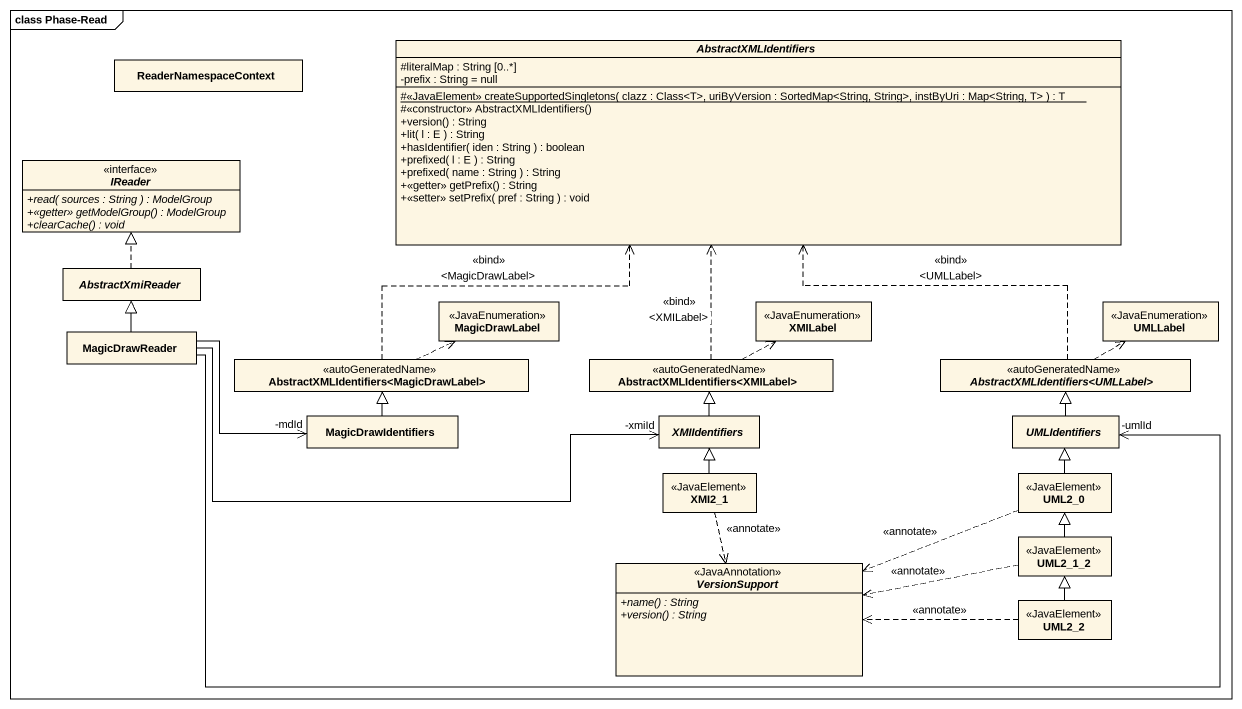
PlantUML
@startuml
mainframe class Phase-Read
hide circle
hide empty members
skinparam classAttributeIconSize 0
abstract class AbstractXMLIdentifiers {
  #literalMap : String [0..*]
  -prefix : String = null
  {static} #<<JavaElement>> createSupportedSingletons( clazz : Class<T>, uriByVersion : SortedMap<String, String>, instByUri : Map<String, T> ) : T
  #<<constructor>> AbstractXMLIdentifiers()
  +version() : String
  +lit( l : E ) : String
  +hasIdentifier( iden : String ) : boolean
  +prefixed( l : E ) : String
  +prefixed( name : String ) : String
  +<<getter>> getPrefix() : String
  +<<setter>> setPrefix( pref : String ) : void
}
class ReaderNamespaceContext
interface IReader {
  {abstract} +read( sources : String ) : ModelGroup
  {abstract} +<<getter>> getModelGroup() : ModelGroup
  {abstract} +clearCache() : void
}
abstract class AbstractXmiReader
class MagicDrawLabel <<JavaEnumeration>>
class XMILabel <<JavaEnumeration>>
class UMLLabel <<JavaEnumeration>>
class MagicDrawReader
class "AbstractXMLIdentifiers<MagicDrawLabel>" as AbstractXMLIdentifiers_2 <<autoGeneratedName>>
class "AbstractXMLIdentifiers<XMILabel>" as AbstractXMLIdentifiers_3 <<autoGeneratedName>>
abstract class "AbstractXMLIdentifiers<UMLLabel>" as AbstractXMLIdentifiers_4 <<autoGeneratedName>>
class MagicDrawIdentifiers
abstract class XMIIdentifiers
abstract class UMLIdentifiers
class XMI2_1 <<JavaElement>>
class UML2_0 <<JavaElement>>
class UML2_1_2 <<JavaElement>>
interface VersionSupport <<JavaAnnotation>> {
  {abstract} +name() : String
  {abstract} +version() : String
}
class UML2_2 <<JavaElement>>
AbstractXmiReader .up.|> IReader
MagicDrawReader -up-|> AbstractXmiReader
AbstractXMLIdentifiers_2 .up.> AbstractXMLIdentifiers : <<bind>>\n<MagicDrawLabel>
AbstractXMLIdentifiers_2 .right.> MagicDrawLabel
AbstractXMLIdentifiers_3 .up.> AbstractXMLIdentifiers : <<bind>>\n<XMILabel>
AbstractXMLIdentifiers_3 .right.> XMILabel
AbstractXMLIdentifiers_4 .up.> AbstractXMLIdentifiers : <<bind>>\n<UMLLabel>
AbstractXMLIdentifiers_4 .right.> UMLLabel
MagicDrawIdentifiers "-mdId" <-left- MagicDrawReader
MagicDrawIdentifiers -up-|> AbstractXMLIdentifiers_2
XMIIdentifiers "-xmiId" <-left- MagicDrawReader
XMIIdentifiers -up-|> AbstractXMLIdentifiers_3
UMLIdentifiers "-umlId" <-left- MagicDrawReader
UMLIdentifiers -up-|> AbstractXMLIdentifiers_4
XMI2_1 -up-|> XMIIdentifiers
XMI2_1 ..> VersionSupport : <<annotate>>
UML2_0 -up-|> UMLIdentifiers
UML2_0 .left.> VersionSupport : <<annotate>>
UML2_1_2 -up-|> UML2_0
UML2_1_2 .left.> VersionSupport : <<annotate>>
UML2_2 -up-|> UML2_1_2
UML2_2 .left.> VersionSupport : <<annotate>>
@enduml
